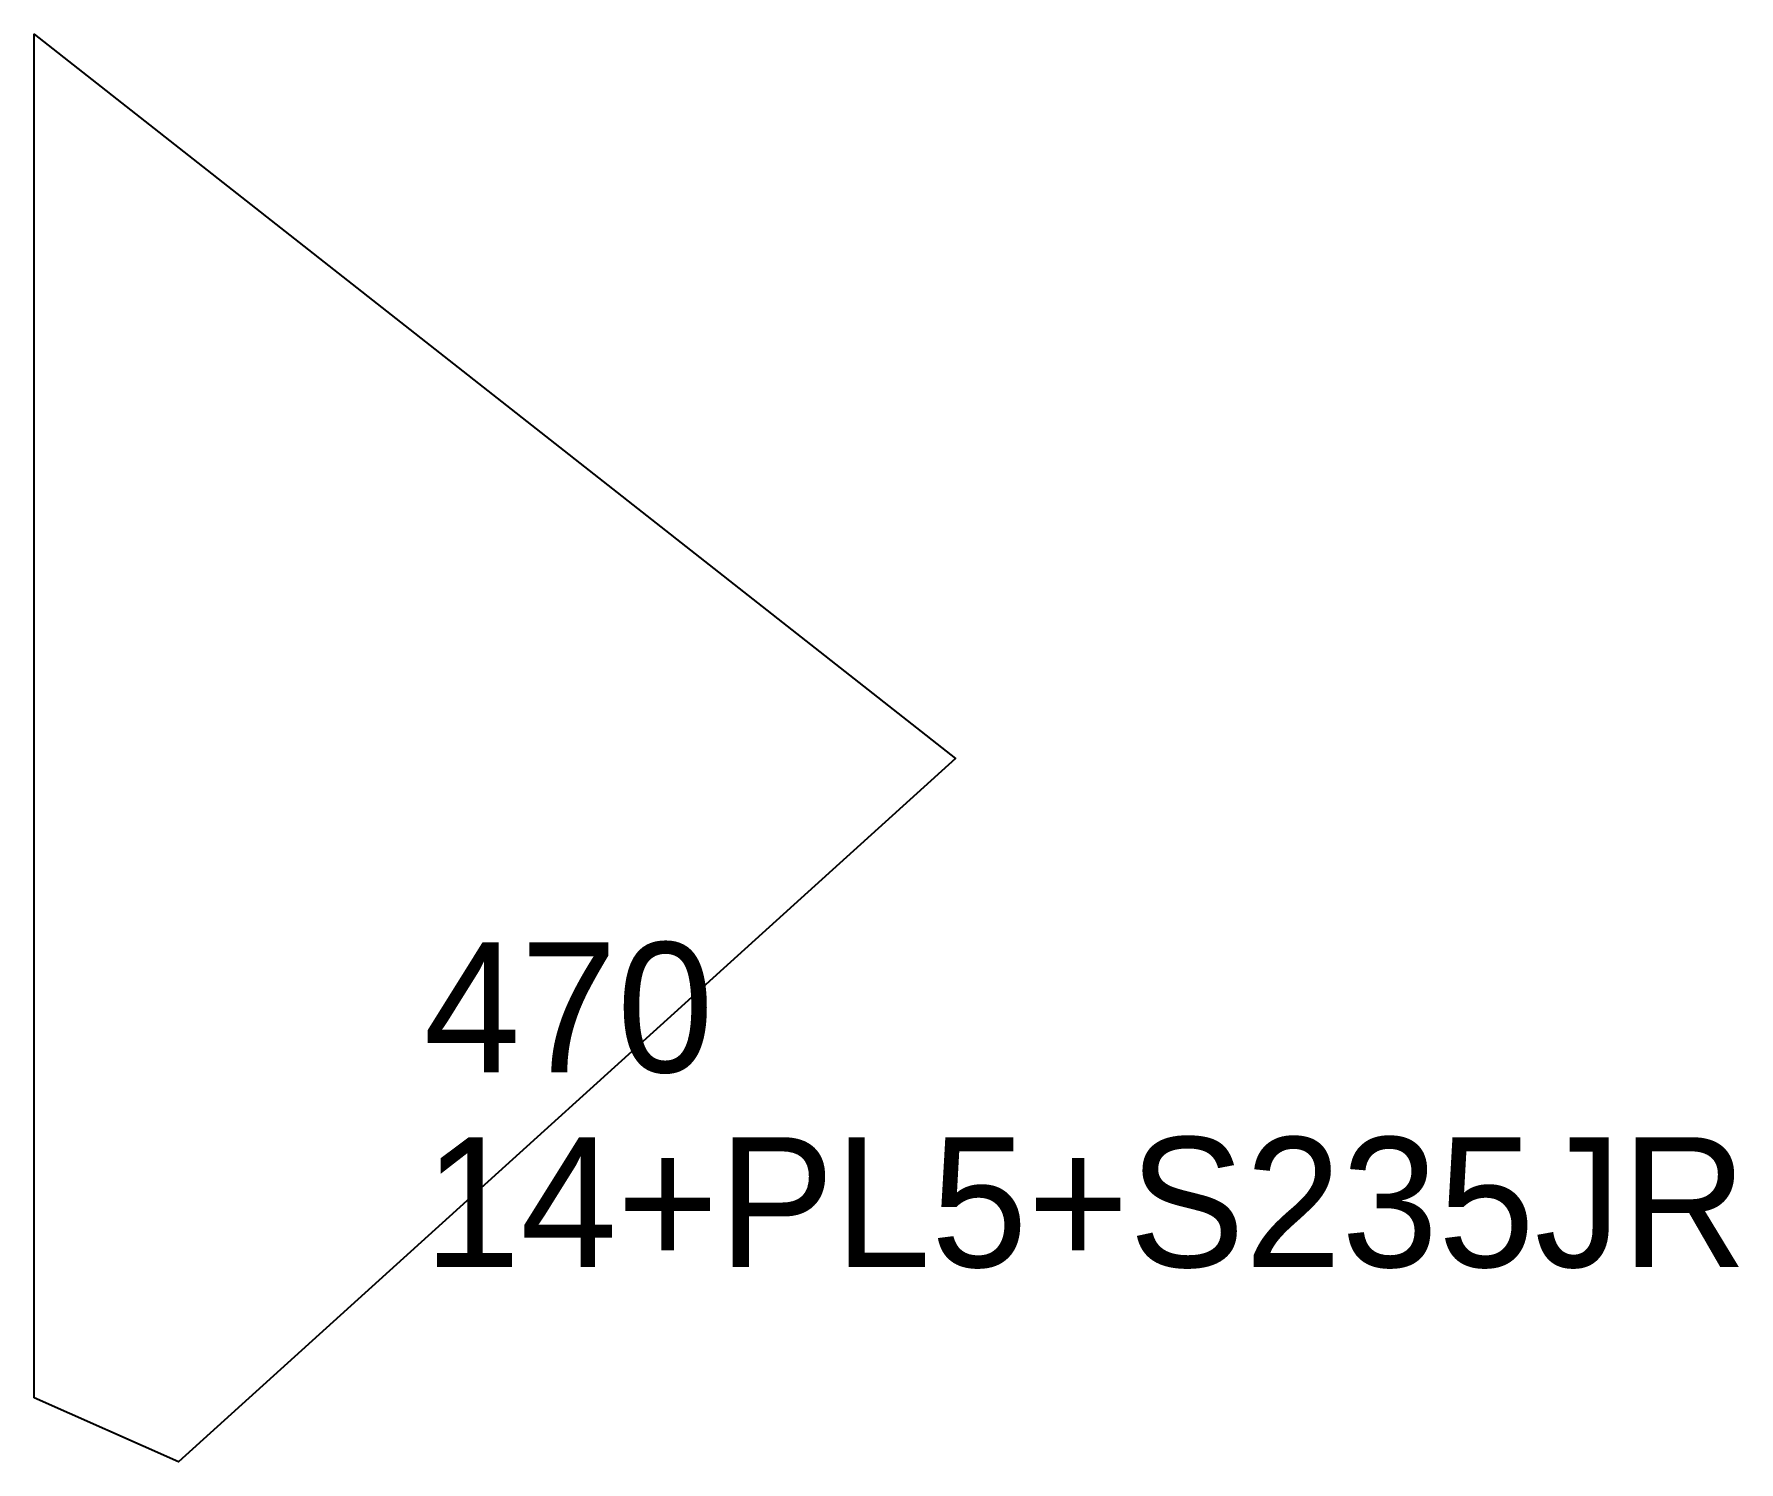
# Model space of a CAD drawing. Extents: x 0 to 131, y 0 to 110.
import ezdxf

# ---------------------------------------------------------------- set-up
doc = ezdxf.new("R2010")
doc.units = 0
for name, color, linetype in [('CUT', 7, 'CONTINUOUS'), ('SCRIBE', 3, 'CONTINUOUS'), ('TEXT', 7, 'CONTINUOUS')]:
    doc.layers.add(name, color=color, linetype=linetype)

msp = doc.modelspace()

# ---------------------------------------------------------------- linework, layer by layer
at = {"layer": 'CUT', "color": 7, "linetype": 'CONTINUOUS'}
msp.add_lwpolyline([(0, 4.93), (0, 109.93), (70.92, 54.16), (11.12, 0)], close=True, dxfattribs=at)

# ---------------------------------------------------------------- texts
at = {"layer": 'SCRIBE', "color": 3}
msp.add_text('470', height=10, dxfattribs=at).set_placement((30, 30))
at = {"layer": 'TEXT', "color": 7}
msp.add_text('14+PL5+S235JR', height=10, dxfattribs=at).set_placement((30, 15))

doc.saveas('drawing.dxf')
